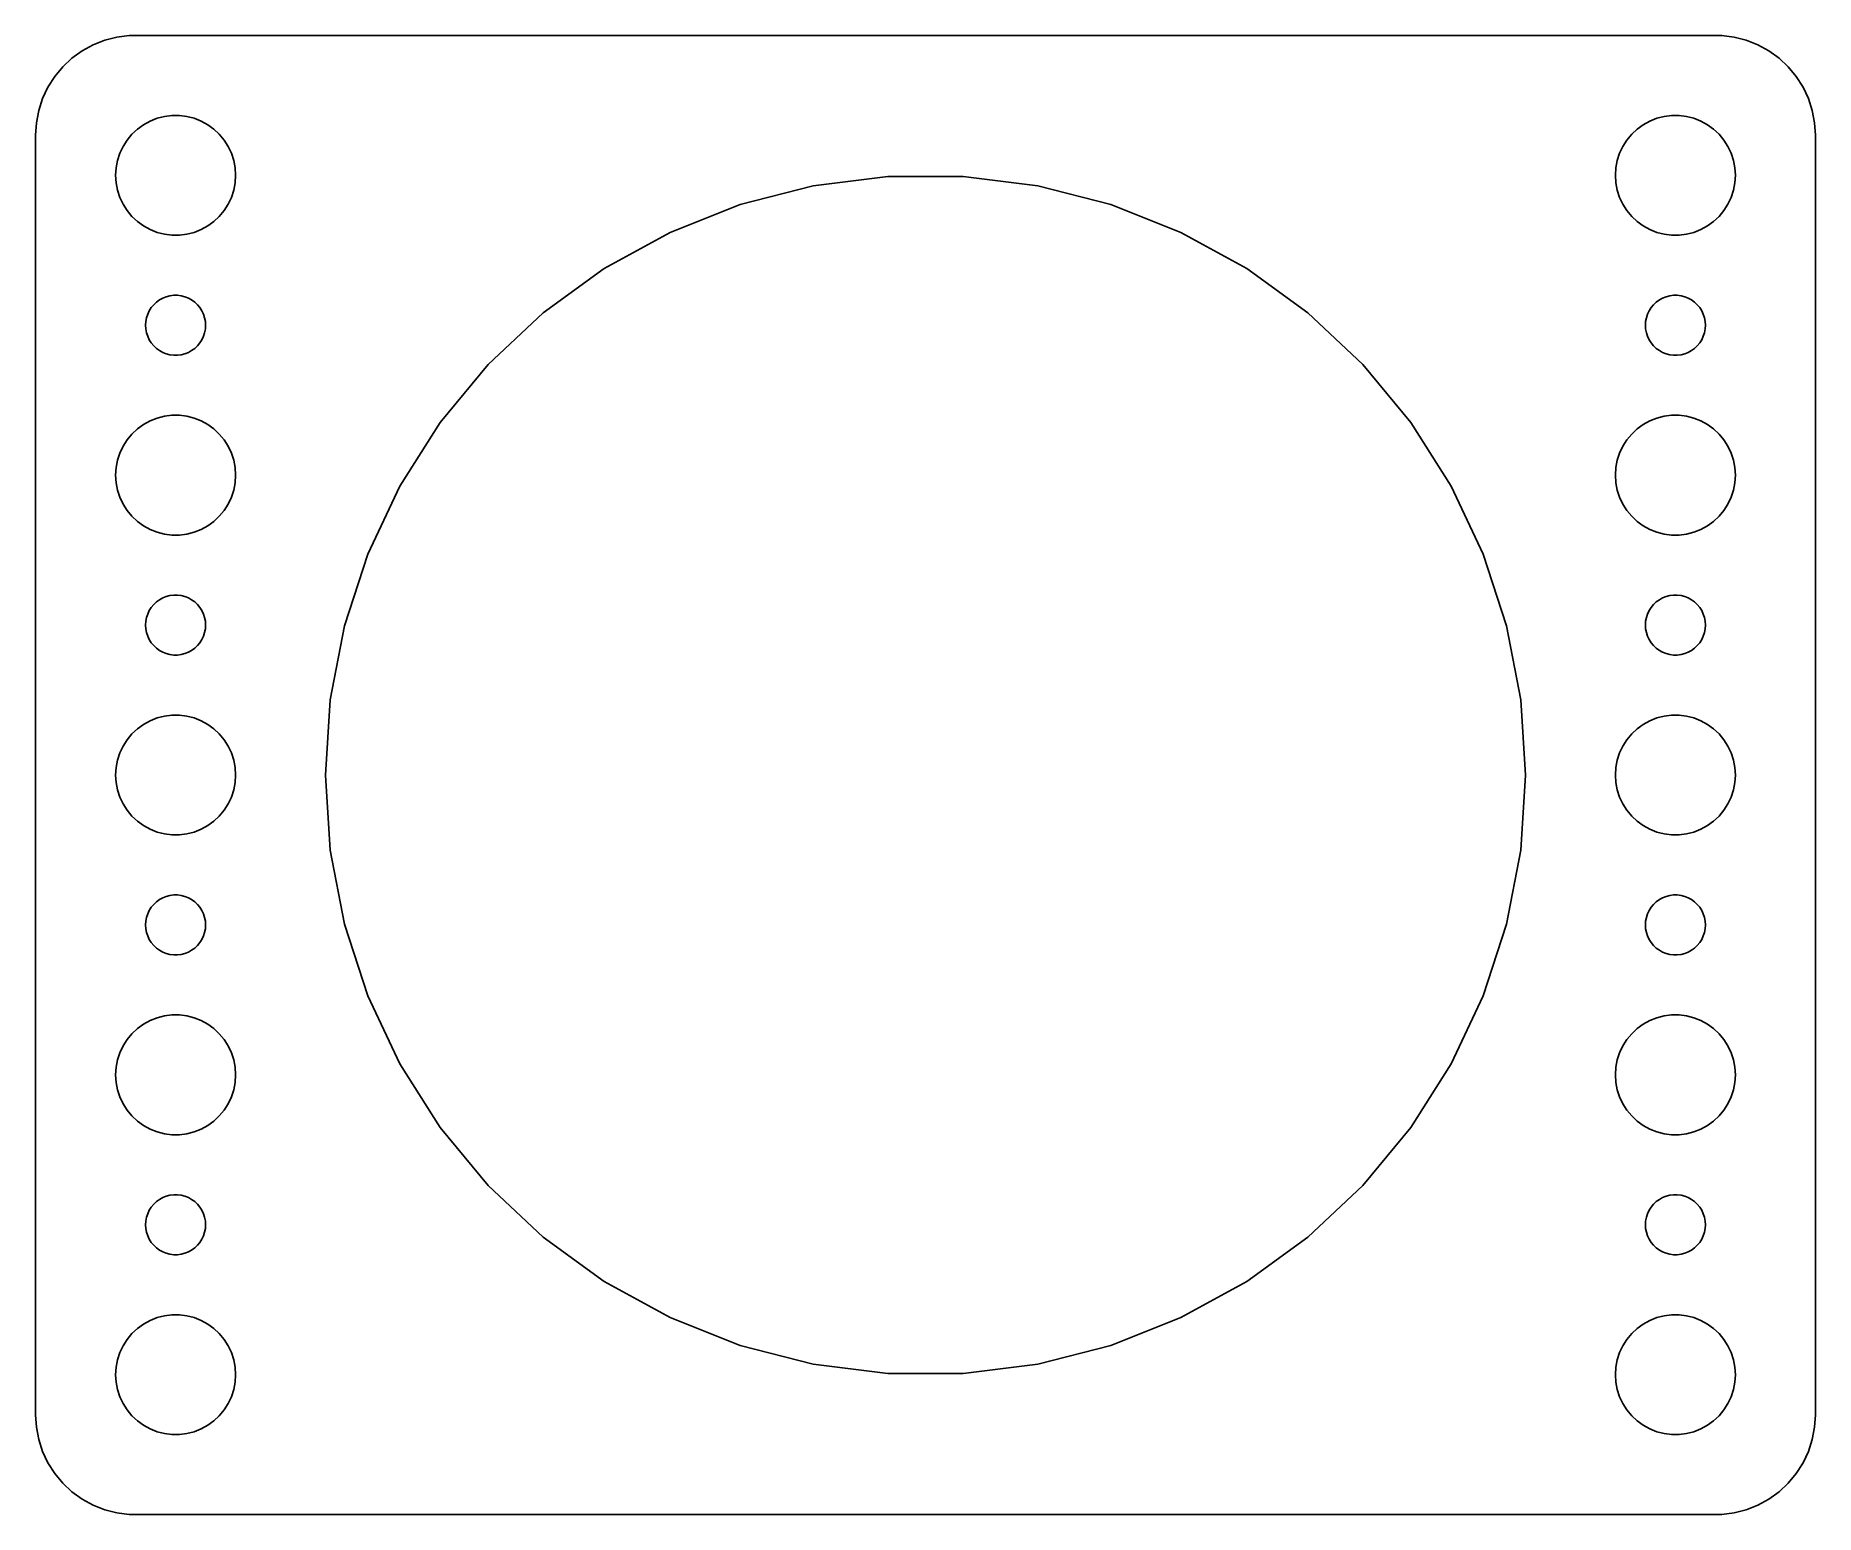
# Model space of a CAD drawing. Header units: metres. Extents: x -44.5 to 44.5, y -37 to 37.
import ezdxf

# ---------------------------------------------------------------- set-up
doc = ezdxf.new("R2010")
doc.units = ezdxf.units.M

msp = doc.modelspace()

# ---------------------------------------------------------------- linework, layer by layer
for p, q in [((-41.6289, 36.5241), (-42.1791, 36.2216)), ((-41.0451, 36.7553), (-41.6289, 36.5241)), ((-40.4369, 36.9114), (-41.0451, 36.7553)), ((-39.8139, 36.9901), (-40.4369, 36.9114)), ((39.8139, 36.9901), (-39.8139, 36.9901)), ((40.4369, 36.9114), (39.8139, 36.9901)), ((41.0451, 36.7553), (40.4369, 36.9114)), ((41.6289, 36.5241), (41.0451, 36.7553)), ((42.1791, 36.2216), (41.6289, 36.5241)), ((-42.6871, 35.8526), (-43.1448, 35.4227)), ((-42.1791, 36.2216), (-42.6871, 35.8526)), ((42.6871, 35.8526), (42.1791, 36.2216)), ((43.1448, 35.4227), (42.6871, 35.8526)), ((-43.5451, 34.9389), (-43.8815, 34.4088)), ((-43.1448, 35.4227), (-43.5451, 34.9389)), ((43.5451, 34.9389), (43.1448, 35.4227)), ((43.8815, 34.4088), (43.5451, 34.9389)), ((-44.1489, 33.8406), (-44.3429, 33.2434)), ((-43.8815, 34.4088), (-44.1489, 33.8406)), ((44.1489, 33.8406), (43.8815, 34.4088)), ((44.3429, 33.2434), (44.1489, 33.8406)), ((-44.3429, 33.2434), (-44.4606, 32.6267)), ((-38.427, 32.8532), (-38.0621, 32.9469)), ((-38.0621, 32.9469), (-37.6884, 32.9941)), ((-37.6884, 32.9941), (-37.3116, 32.9941)), ((-37.3116, 32.9941), (-36.9379, 32.9469)), ((-36.9379, 32.9469), (-36.5729, 32.8532)), ((36.5729, 32.8532), (36.9379, 32.9469)), ((36.9379, 32.9469), (37.3116, 32.9941)), ((37.3116, 32.9941), (37.6884, 32.9941)), ((37.6884, 32.9941), (38.0621, 32.9469)), ((38.0621, 32.9469), (38.427, 32.8532)), ((44.4606, 32.6267), (44.3429, 33.2434)), ((-44.4606, 32.6267), (-44.5, 32)), ((-39.927, 31.7634), (-39.6869, 32.0536)), ((-39.6869, 32.0536), (-39.4123, 32.3115)), ((-39.4123, 32.3115), (-39.1075, 32.533)), ((-39.1075, 32.533), (-38.7773, 32.7145)), ((-38.7773, 32.7145), (-38.427, 32.8532)), ((-36.5729, 32.8532), (-36.2227, 32.7145)), ((-36.2227, 32.7145), (-35.8925, 32.533)), ((-35.8925, 32.533), (-35.5877, 32.3115)), ((-35.5877, 32.3115), (-35.3131, 32.0536)), ((-35.3131, 32.0536), (-35.0729, 31.7634)), ((35.0729, 31.7634), (35.3131, 32.0536)), ((35.3131, 32.0536), (35.5877, 32.3115)), ((35.5877, 32.3115), (35.8925, 32.533)), ((35.8925, 32.533), (36.2227, 32.7145)), ((36.2227, 32.7145), (36.5729, 32.8532)), ((38.427, 32.8532), (38.7773, 32.7145)), ((38.7773, 32.7145), (39.1075, 32.533)), ((39.1075, 32.533), (39.4123, 32.3115)), ((39.4123, 32.3115), (39.6869, 32.0536)), ((39.6869, 32.0536), (39.927, 31.7634)), ((44.5, 32), (44.4606, 32.6267)), ((-44.5, 32), (-44.5, -32)), ((-40.2893, 31.1044), (-40.1289, 31.4453)), ((-40.1289, 31.4453), (-39.927, 31.7634)), ((-35.0729, 31.7634), (-34.8711, 31.4453)), ((-34.8711, 31.4453), (-34.7107, 31.1044)), ((34.7107, 31.1044), (34.8711, 31.4453)), ((34.8711, 31.4453), (35.0729, 31.7634)), ((39.927, 31.7634), (40.1289, 31.4453)), ((40.1289, 31.4453), (40.2893, 31.1044)), ((44.5, -32), (44.5, 32)), ((-40.5, 30), (-40.4763, 30.376)), ((-40.4763, 30.376), (-40.4057, 30.7461)), ((-40.4057, 30.7461), (-40.2893, 31.1044)), ((-34.7107, 31.1044), (-34.5942, 30.7461)), ((-34.5942, 30.7461), (-34.5237, 30.376)), ((-34.5237, 30.376), (-34.5, 30)), ((34.5, 30), (34.5237, 30.376)), ((34.5237, 30.376), (34.5942, 30.7461)), ((34.5942, 30.7461), (34.7107, 31.1044)), ((40.2893, 31.1044), (40.4057, 30.7461)), ((40.4057, 30.7461), (40.4763, 30.376)), ((40.4763, 30.376), (40.5, 30)), ((-40.4763, 29.624), (-40.5, 30)), ((-40.4057, 29.2539), (-40.4763, 29.624)), ((-34.5237, 29.624), (-34.5942, 29.2539)), ((-34.5, 30), (-34.5237, 29.624)), ((-9.27051, 28.5317), (-5.62143, 29.4686)), ((-5.62143, 29.4686), (-1.88371, 29.9408)), ((-1.88371, 29.9408), (1.88371, 29.9408)), ((1.88371, 29.9408), (5.62143, 29.4686)), ((5.62143, 29.4686), (9.27051, 28.5317)), ((34.5237, 29.624), (34.5, 30)), ((34.5942, 29.2539), (34.5237, 29.624)), ((40.4763, 29.624), (40.4057, 29.2539)), ((40.5, 30), (40.4763, 29.624)), ((-40.2893, 28.8956), (-40.4057, 29.2539)), ((-40.1289, 28.5547), (-40.2893, 28.8956)), ((-39.927, 28.2366), (-40.1289, 28.5547)), ((-34.8711, 28.5547), (-35.0729, 28.2366)), ((-34.7107, 28.8956), (-34.8711, 28.5547)), ((-34.5942, 29.2539), (-34.7107, 28.8956)), ((-12.7734, 27.1448), (-9.27051, 28.5317)), ((9.27051, 28.5317), (12.7734, 27.1448)), ((34.7107, 28.8956), (34.5942, 29.2539)), ((34.8711, 28.5547), (34.7107, 28.8956)), ((35.0729, 28.2366), (34.8711, 28.5547)), ((40.1289, 28.5547), (39.927, 28.2366)), ((40.2893, 28.8956), (40.1289, 28.5547)), ((40.4057, 29.2539), (40.2893, 28.8956)), ((-39.6869, 27.9464), (-39.927, 28.2366)), ((-39.4123, 27.6884), (-39.6869, 27.9464)), ((-39.1075, 27.467), (-39.4123, 27.6884)), ((-35.5877, 27.6884), (-35.8925, 27.467)), ((-35.3131, 27.9464), (-35.5877, 27.6884)), ((-35.0729, 28.2366), (-35.3131, 27.9464)), ((35.3131, 27.9464), (35.0729, 28.2366)), ((35.5877, 27.6884), (35.3131, 27.9464)), ((35.8925, 27.467), (35.5877, 27.6884)), ((39.4123, 27.6884), (39.1075, 27.467)), ((39.6869, 27.9464), (39.4123, 27.6884)), ((39.927, 28.2366), (39.6869, 27.9464)), ((-38.7773, 27.2855), (-39.1075, 27.467)), ((-38.427, 27.1468), (-38.7773, 27.2855)), ((-38.0621, 27.0531), (-38.427, 27.1468)), ((-37.6884, 27.0059), (-38.0621, 27.0531)), ((-37.3116, 27.0059), (-37.6884, 27.0059)), ((-36.9379, 27.0531), (-37.3116, 27.0059)), ((-36.5729, 27.1468), (-36.9379, 27.0531)), ((-36.2227, 27.2855), (-36.5729, 27.1468)), ((-35.8925, 27.467), (-36.2227, 27.2855)), ((-16.0748, 25.3298), (-12.7734, 27.1448)), ((12.7734, 27.1448), (16.0748, 25.3298)), ((36.2227, 27.2855), (35.8925, 27.467)), ((36.5729, 27.1468), (36.2227, 27.2855)), ((36.9379, 27.0531), (36.5729, 27.1468)), ((37.3116, 27.0059), (36.9379, 27.0531)), ((37.6884, 27.0059), (37.3116, 27.0059)), ((38.0621, 27.0531), (37.6884, 27.0059)), ((38.427, 27.1468), (38.0621, 27.0531)), ((38.7773, 27.2855), (38.427, 27.1468)), ((39.1075, 27.467), (38.7773, 27.2855)), ((-19.1227, 23.1154), (-16.0748, 25.3298)), ((16.0748, 25.3298), (19.1227, 23.1154)), ((-38.8947, 23.0522), (-38.8145, 23.2226)), ((-38.8145, 23.2226), (-38.7135, 23.3817)), ((-38.7135, 23.3817), (-38.5934, 23.5268)), ((-38.5934, 23.5268), (-38.4561, 23.6558)), ((-38.4561, 23.6558), (-38.3037, 23.7665)), ((-38.3037, 23.7665), (-38.1387, 23.8572)), ((-38.1387, 23.8572), (-37.9635, 23.9266)), ((-37.9635, 23.9266), (-37.7811, 23.9734)), ((-37.7811, 23.9734), (-37.5942, 23.997)), ((-37.5942, 23.997), (-37.4058, 23.997)), ((-37.4058, 23.997), (-37.2189, 23.9734)), ((-37.2189, 23.9734), (-37.0365, 23.9266)), ((-37.0365, 23.9266), (-36.8613, 23.8572)), ((-36.8613, 23.8572), (-36.6963, 23.7665)), ((-36.6963, 23.7665), (-36.5439, 23.6558)), ((-36.5439, 23.6558), (-36.4065, 23.5268)), ((-36.4065, 23.5268), (-36.2865, 23.3817)), ((-36.2865, 23.3817), (-36.1855, 23.2226)), ((-36.1855, 23.2226), (-36.1053, 23.0522)), ((36.1053, 23.0522), (36.1855, 23.2226)), ((36.1855, 23.2226), (36.2865, 23.3817)), ((36.2865, 23.3817), (36.4065, 23.5268)), ((36.4065, 23.5268), (36.5439, 23.6558)), ((36.5439, 23.6558), (36.6963, 23.7665)), ((36.6963, 23.7665), (36.8613, 23.8572)), ((36.8613, 23.8572), (37.0365, 23.9266)), ((37.0365, 23.9266), (37.2189, 23.9734)), ((37.2189, 23.9734), (37.4058, 23.997)), ((37.4058, 23.997), (37.5942, 23.997)), ((37.5942, 23.997), (37.7811, 23.9734)), ((37.7811, 23.9734), (37.9635, 23.9266)), ((37.9635, 23.9266), (38.1387, 23.8572)), ((38.1387, 23.8572), (38.3037, 23.7665)), ((38.3037, 23.7665), (38.4561, 23.6558)), ((38.4561, 23.6558), (38.5934, 23.5268)), ((38.5934, 23.5268), (38.7135, 23.3817)), ((38.7135, 23.3817), (38.8145, 23.2226)), ((38.8145, 23.2226), (38.8947, 23.0522)), ((-39, 22.5), (-38.9882, 22.688)), ((-38.9882, 22.312), (-39, 22.5)), ((-38.9882, 22.688), (-38.9529, 22.873)), ((-38.9529, 22.127), (-38.9882, 22.312)), ((-38.9529, 22.873), (-38.8947, 23.0522)), ((-36.1053, 23.0522), (-36.0471, 22.873)), ((-36.0471, 22.873), (-36.0118, 22.688)), ((-36.0118, 22.312), (-36.0471, 22.127)), ((-36.0118, 22.688), (-36, 22.5)), ((-36, 22.5), (-36.0118, 22.312)), ((-21.869, 20.5364), (-19.1227, 23.1154)), ((19.1227, 23.1154), (21.869, 20.5364)), ((36, 22.5), (36.0118, 22.688)), ((36.0118, 22.312), (36, 22.5)), ((36.0118, 22.688), (36.0471, 22.873)), ((36.0471, 22.127), (36.0118, 22.312)), ((36.0471, 22.873), (36.1053, 23.0522)), ((38.8947, 23.0522), (38.9529, 22.873)), ((38.9529, 22.873), (38.9882, 22.688)), ((38.9882, 22.312), (38.9529, 22.127)), ((38.9882, 22.688), (39, 22.5)), ((39, 22.5), (38.9882, 22.312)), ((-38.8947, 21.9478), (-38.9529, 22.127)), ((-38.8145, 21.7774), (-38.8947, 21.9478)), ((-38.7135, 21.6183), (-38.8145, 21.7774)), ((-38.5934, 21.4732), (-38.7135, 21.6183)), ((-38.4561, 21.3442), (-38.5934, 21.4732)), ((-36.4065, 21.4732), (-36.5439, 21.3442)), ((-36.2865, 21.6183), (-36.4065, 21.4732)), ((-36.1855, 21.7774), (-36.2865, 21.6183)), ((-36.1053, 21.9478), (-36.1855, 21.7774)), ((-36.0471, 22.127), (-36.1053, 21.9478)), ((36.1053, 21.9478), (36.0471, 22.127)), ((36.1855, 21.7774), (36.1053, 21.9478)), ((36.2865, 21.6183), (36.1855, 21.7774)), ((36.4065, 21.4732), (36.2865, 21.6183)), ((36.5439, 21.3442), (36.4065, 21.4732)), ((38.5934, 21.4732), (38.4561, 21.3442)), ((38.7135, 21.6183), (38.5934, 21.4732)), ((38.8145, 21.7774), (38.7135, 21.6183)), ((38.8947, 21.9478), (38.8145, 21.7774)), ((38.9529, 22.127), (38.8947, 21.9478)), ((-38.3037, 21.2335), (-38.4561, 21.3442)), ((-38.1387, 21.1427), (-38.3037, 21.2335)), ((-37.9635, 21.0734), (-38.1387, 21.1427)), ((-37.7811, 21.0266), (-37.9635, 21.0734)), ((-37.5942, 21.003), (-37.7811, 21.0266)), ((-37.4058, 21.003), (-37.5942, 21.003)), ((-37.2189, 21.0266), (-37.4058, 21.003)), ((-37.0365, 21.0734), (-37.2189, 21.0266)), ((-36.8613, 21.1427), (-37.0365, 21.0734)), ((-36.6963, 21.2335), (-36.8613, 21.1427)), ((-36.5439, 21.3442), (-36.6963, 21.2335)), ((-24.2705, 17.6335), (-21.869, 20.5364)), ((21.869, 20.5364), (24.2705, 17.6335)), ((36.6963, 21.2335), (36.5439, 21.3442)), ((36.8613, 21.1427), (36.6963, 21.2335)), ((37.0365, 21.0734), (36.8613, 21.1427)), ((37.2189, 21.0266), (37.0365, 21.0734)), ((37.4058, 21.003), (37.2189, 21.0266)), ((37.5942, 21.003), (37.4058, 21.003)), ((37.7811, 21.0266), (37.5942, 21.003)), ((37.9635, 21.0734), (37.7811, 21.0266)), ((38.1387, 21.1427), (37.9635, 21.0734)), ((38.3037, 21.2335), (38.1387, 21.1427)), ((38.4561, 21.3442), (38.3037, 21.2335)), ((-38.7773, 17.7145), (-38.427, 17.8532)), ((-38.427, 17.8532), (-38.0621, 17.9469)), ((-38.0621, 17.9469), (-37.6884, 17.9941)), ((-37.6884, 17.9941), (-37.3116, 17.9941)), ((-37.3116, 17.9941), (-36.9379, 17.9469)), ((-36.9379, 17.9469), (-36.5729, 17.8532)), ((-36.5729, 17.8532), (-36.2227, 17.7145)), ((36.2227, 17.7145), (36.5729, 17.8532)), ((36.5729, 17.8532), (36.9379, 17.9469)), ((36.9379, 17.9469), (37.3116, 17.9941)), ((37.3116, 17.9941), (37.6884, 17.9941)), ((37.6884, 17.9941), (38.0621, 17.9469)), ((38.0621, 17.9469), (38.427, 17.8532)), ((38.427, 17.8532), (38.7773, 17.7145)), ((-39.927, 16.7634), (-39.6869, 17.0536)), ((-39.6869, 17.0536), (-39.4123, 17.3115)), ((-39.4123, 17.3115), (-39.1075, 17.533)), ((-39.1075, 17.533), (-38.7773, 17.7145)), ((-36.2227, 17.7145), (-35.8925, 17.533)), ((-35.8925, 17.533), (-35.5877, 17.3115)), ((-35.5877, 17.3115), (-35.3131, 17.0536)), ((-35.3131, 17.0536), (-35.0729, 16.7634)), ((-26.2892, 14.4526), (-24.2705, 17.6335)), ((24.2705, 17.6335), (26.2892, 14.4526)), ((35.0729, 16.7634), (35.3131, 17.0536)), ((35.3131, 17.0536), (35.5877, 17.3115)), ((35.5877, 17.3115), (35.8925, 17.533)), ((35.8925, 17.533), (36.2227, 17.7145)), ((38.7773, 17.7145), (39.1075, 17.533)), ((39.1075, 17.533), (39.4123, 17.3115)), ((39.4123, 17.3115), (39.6869, 17.0536)), ((39.6869, 17.0536), (39.927, 16.7634)), ((-40.4057, 15.7461), (-40.2893, 16.1044)), ((-40.2893, 16.1044), (-40.1289, 16.4453)), ((-40.1289, 16.4453), (-39.927, 16.7634)), ((-35.0729, 16.7634), (-34.8711, 16.4453)), ((-34.8711, 16.4453), (-34.7107, 16.1044)), ((-34.7107, 16.1044), (-34.5942, 15.7461)), ((34.5942, 15.7461), (34.7107, 16.1044)), ((34.7107, 16.1044), (34.8711, 16.4453)), ((34.8711, 16.4453), (35.0729, 16.7634)), ((39.927, 16.7634), (40.1289, 16.4453)), ((40.1289, 16.4453), (40.2893, 16.1044)), ((40.2893, 16.1044), (40.4057, 15.7461)), ((-40.5, 15), (-40.4763, 15.376)), ((-40.4763, 15.376), (-40.4057, 15.7461)), ((-34.5942, 15.7461), (-34.5237, 15.376)), ((-34.5237, 15.376), (-34.5, 15)), ((34.5, 15), (34.5237, 15.376)), ((34.5237, 15.376), (34.5942, 15.7461)), ((40.4057, 15.7461), (40.4763, 15.376)), ((40.4763, 15.376), (40.5, 15)), ((-40.4763, 14.624), (-40.5, 15)), ((-40.4057, 14.2539), (-40.4763, 14.624)), ((-40.2893, 13.8956), (-40.4057, 14.2539)), ((-34.5942, 14.2539), (-34.7107, 13.8956)), ((-34.5237, 14.624), (-34.5942, 14.2539)), ((-34.5, 15), (-34.5237, 14.624)), ((-27.8933, 11.0437), (-26.2892, 14.4526)), ((26.2892, 14.4526), (27.8933, 11.0437)), ((34.5237, 14.624), (34.5, 15)), ((34.5942, 14.2539), (34.5237, 14.624)), ((34.7107, 13.8956), (34.5942, 14.2539)), ((40.4057, 14.2539), (40.2893, 13.8956)), ((40.4763, 14.624), (40.4057, 14.2539)), ((40.5, 15), (40.4763, 14.624)), ((-40.1289, 13.5547), (-40.2893, 13.8956)), ((-39.927, 13.2366), (-40.1289, 13.5547)), ((-34.8711, 13.5547), (-35.0729, 13.2366)), ((-34.7107, 13.8956), (-34.8711, 13.5547)), ((34.8711, 13.5547), (34.7107, 13.8956)), ((35.0729, 13.2366), (34.8711, 13.5547)), ((40.1289, 13.5547), (39.927, 13.2366)), ((40.2893, 13.8956), (40.1289, 13.5547)), ((-39.6869, 12.9464), (-39.927, 13.2366)), ((-39.4123, 12.6884), (-39.6869, 12.9464)), ((-39.1075, 12.467), (-39.4123, 12.6884)), ((-38.7773, 12.2855), (-39.1075, 12.467)), ((-35.8925, 12.467), (-36.2227, 12.2855)), ((-35.5877, 12.6884), (-35.8925, 12.467)), ((-35.3131, 12.9464), (-35.5877, 12.6884)), ((-35.0729, 13.2366), (-35.3131, 12.9464)), ((35.3131, 12.9464), (35.0729, 13.2366)), ((35.5877, 12.6884), (35.3131, 12.9464)), ((35.8925, 12.467), (35.5877, 12.6884)), ((36.2227, 12.2855), (35.8925, 12.467)), ((39.1075, 12.467), (38.7773, 12.2855)), ((39.4123, 12.6884), (39.1075, 12.467)), ((39.6869, 12.9464), (39.4123, 12.6884)), ((39.927, 13.2366), (39.6869, 12.9464)), ((-38.427, 12.1468), (-38.7773, 12.2855)), ((-38.0621, 12.0531), (-38.427, 12.1468)), ((-37.6884, 12.0059), (-38.0621, 12.0531)), ((-37.3116, 12.0059), (-37.6884, 12.0059)), ((-36.9379, 12.0531), (-37.3116, 12.0059)), ((-36.5729, 12.1468), (-36.9379, 12.0531)), ((-36.2227, 12.2855), (-36.5729, 12.1468)), ((36.5729, 12.1468), (36.2227, 12.2855)), ((36.9379, 12.0531), (36.5729, 12.1468)), ((37.3116, 12.0059), (36.9379, 12.0531)), ((37.6884, 12.0059), (37.3116, 12.0059)), ((38.0621, 12.0531), (37.6884, 12.0059)), ((38.427, 12.1468), (38.0621, 12.0531)), ((38.7773, 12.2855), (38.427, 12.1468)), ((-29.0575, 7.46069), (-27.8933, 11.0437)), ((27.8933, 11.0437), (29.0575, 7.46069)), ((-38.1387, 8.85724), (-37.9635, 8.92657)), ((-37.9635, 8.92657), (-37.7811, 8.97342)), ((-37.7811, 8.97342), (-37.5942, 8.99704)), ((-37.5942, 8.99704), (-37.4058, 8.99704)), ((-37.4058, 8.99704), (-37.2189, 8.97342)), ((-37.2189, 8.97342), (-37.0365, 8.92657)), ((-37.0365, 8.92657), (-36.8613, 8.85724)), ((36.8613, 8.85724), (37.0365, 8.92657)), ((37.0365, 8.92657), (37.2189, 8.97342)), ((37.2189, 8.97342), (37.4058, 8.99704)), ((37.4058, 8.99704), (37.5942, 8.99704)), ((37.5942, 8.99704), (37.7811, 8.97342)), ((37.7811, 8.97342), (37.9635, 8.92657)), ((37.9635, 8.92657), (38.1387, 8.85724)), ((-38.9529, 7.87303), (-38.8947, 8.05219)), ((-38.8947, 8.05219), (-38.8145, 8.22263)), ((-38.8145, 8.22263), (-38.7135, 8.38167)), ((-38.7135, 8.38167), (-38.5934, 8.52681)), ((-38.5934, 8.52681), (-38.4561, 8.65576)), ((-38.4561, 8.65576), (-38.3037, 8.76648)), ((-38.3037, 8.76648), (-38.1387, 8.85724)), ((-36.8613, 8.85724), (-36.6963, 8.76648)), ((-36.6963, 8.76648), (-36.5439, 8.65576)), ((-36.5439, 8.65576), (-36.4065, 8.52681)), ((-36.4065, 8.52681), (-36.2865, 8.38167)), ((-36.2865, 8.38167), (-36.1855, 8.22263)), ((-36.1855, 8.22263), (-36.1053, 8.05219)), ((-36.1053, 8.05219), (-36.0471, 7.87303)), ((36.0471, 7.87303), (36.1053, 8.05219)), ((36.1053, 8.05219), (36.1855, 8.22263)), ((36.1855, 8.22263), (36.2865, 8.38167)), ((36.2865, 8.38167), (36.4065, 8.52681)), ((36.4065, 8.52681), (36.5439, 8.65576)), ((36.5439, 8.65576), (36.6963, 8.76648)), ((36.6963, 8.76648), (36.8613, 8.85724)), ((38.1387, 8.85724), (38.3037, 8.76648)), ((38.3037, 8.76648), (38.4561, 8.65576)), ((38.4561, 8.65576), (38.5934, 8.52681)), ((38.5934, 8.52681), (38.7135, 8.38167)), ((38.7135, 8.38167), (38.8145, 8.22263)), ((38.8145, 8.22263), (38.8947, 8.05219)), ((38.8947, 8.05219), (38.9529, 7.87303)), ((-39, 7.5), (-38.9882, 7.68799)), ((-38.9882, 7.312), (-39, 7.5)), ((-38.9882, 7.68799), (-38.9529, 7.87303)), ((-38.9529, 7.12695), (-38.9882, 7.312)), ((-38.8947, 6.9478), (-38.9529, 7.12695)), ((-36.0471, 7.12695), (-36.1053, 6.9478)), ((-36.0471, 7.87303), (-36.0118, 7.68799)), ((-36.0118, 7.312), (-36.0471, 7.12695)), ((-36.0118, 7.68799), (-36, 7.5)), ((-36, 7.5), (-36.0118, 7.312)), ((-29.7634, 3.75999), (-29.0575, 7.46069)), ((29.0575, 7.46069), (29.7634, 3.75999)), ((36, 7.5), (36.0118, 7.68799)), ((36.0118, 7.312), (36, 7.5)), ((36.0118, 7.68799), (36.0471, 7.87303)), ((36.0471, 7.12695), (36.0118, 7.312)), ((36.1053, 6.9478), (36.0471, 7.12695)), ((38.9529, 7.12695), (38.8947, 6.9478)), ((38.9529, 7.87303), (38.9882, 7.68799)), ((38.9882, 7.312), (38.9529, 7.12695)), ((38.9882, 7.68799), (39, 7.5)), ((39, 7.5), (38.9882, 7.312)), ((-38.8145, 6.77736), (-38.8947, 6.9478)), ((-38.7135, 6.61832), (-38.8145, 6.77736)), ((-38.5934, 6.47318), (-38.7135, 6.61832)), ((-38.4561, 6.34422), (-38.5934, 6.47318)), ((-38.3037, 6.23351), (-38.4561, 6.34422)), ((-38.1387, 6.14275), (-38.3037, 6.23351)), ((-36.6963, 6.23351), (-36.8613, 6.14275)), ((-36.5439, 6.34422), (-36.6963, 6.23351)), ((-36.4065, 6.47318), (-36.5439, 6.34422)), ((-36.2865, 6.61832), (-36.4065, 6.47318)), ((-36.1855, 6.77736), (-36.2865, 6.61832)), ((-36.1053, 6.9478), (-36.1855, 6.77736)), ((36.1855, 6.77736), (36.1053, 6.9478)), ((36.2865, 6.61832), (36.1855, 6.77736)), ((36.4065, 6.47318), (36.2865, 6.61832)), ((36.5439, 6.34422), (36.4065, 6.47318)), ((36.6963, 6.23351), (36.5439, 6.34422)), ((36.8613, 6.14275), (36.6963, 6.23351)), ((38.3037, 6.23351), (38.1387, 6.14275)), ((38.4561, 6.34422), (38.3037, 6.23351)), ((38.5934, 6.47318), (38.4561, 6.34422)), ((38.7135, 6.61832), (38.5934, 6.47318)), ((38.8145, 6.77736), (38.7135, 6.61832)), ((38.8947, 6.9478), (38.8145, 6.77736)), ((-37.9635, 6.07341), (-38.1387, 6.14275)), ((-37.7811, 6.02657), (-37.9635, 6.07341)), ((-37.5942, 6.00294), (-37.7811, 6.02657)), ((-37.4058, 6.00294), (-37.5942, 6.00294)), ((-37.2189, 6.02657), (-37.4058, 6.00294)), ((-37.0365, 6.07341), (-37.2189, 6.02657)), ((-36.8613, 6.14275), (-37.0365, 6.07341)), ((37.0365, 6.07341), (36.8613, 6.14275)), ((37.2189, 6.02657), (37.0365, 6.07341)), ((37.4058, 6.00294), (37.2189, 6.02657)), ((37.5942, 6.00294), (37.4058, 6.00294)), ((37.7811, 6.02657), (37.5942, 6.00294)), ((37.9635, 6.07341), (37.7811, 6.02657)), ((38.1387, 6.14275), (37.9635, 6.07341)), ((-30, 0), (-29.7634, 3.75999)), ((29.7634, 3.75999), (30, 0)), ((-39.1075, 2.53297), (-38.7773, 2.71448)), ((-38.7773, 2.71448), (-38.427, 2.85316)), ((-38.427, 2.85316), (-38.0621, 2.94685)), ((-38.0621, 2.94685), (-37.6884, 2.99408)), ((-37.6884, 2.99408), (-37.3116, 2.99408)), ((-37.3116, 2.99408), (-36.9379, 2.94685)), ((-36.9379, 2.94685), (-36.5729, 2.85316)), ((-36.5729, 2.85316), (-36.2227, 2.71448)), ((-36.2227, 2.71448), (-35.8925, 2.53297)), ((35.8925, 2.53297), (36.2227, 2.71448)), ((36.2227, 2.71448), (36.5729, 2.85316)), ((36.5729, 2.85316), (36.9379, 2.94685)), ((36.9379, 2.94685), (37.3116, 2.99408)), ((37.3116, 2.99408), (37.6884, 2.99408)), ((37.6884, 2.99408), (38.0621, 2.94685)), ((38.0621, 2.94685), (38.427, 2.85316)), ((38.427, 2.85316), (38.7773, 2.71448)), ((38.7773, 2.71448), (39.1075, 2.53297)), ((-39.927, 1.76335), (-39.6869, 2.05363)), ((-39.6869, 2.05363), (-39.4123, 2.31154)), ((-39.4123, 2.31154), (-39.1075, 2.53297)), ((-35.8925, 2.53297), (-35.5877, 2.31154)), ((-35.5877, 2.31154), (-35.3131, 2.05363)), ((-35.3131, 2.05363), (-35.0729, 1.76335)), ((35.0729, 1.76335), (35.3131, 2.05363)), ((35.3131, 2.05363), (35.5877, 2.31154)), ((35.5877, 2.31154), (35.8925, 2.53297)), ((39.1075, 2.53297), (39.4123, 2.31154)), ((39.4123, 2.31154), (39.6869, 2.05363)), ((39.6869, 2.05363), (39.927, 1.76335)), ((-40.4057, 0.74606), (-40.2893, 1.10437)), ((-40.2893, 1.10437), (-40.1289, 1.44525)), ((-40.1289, 1.44525), (-39.927, 1.76335)), ((-35.0729, 1.76335), (-34.8711, 1.44525)), ((-34.8711, 1.44525), (-34.7107, 1.10437)), ((-34.7107, 1.10437), (-34.5942, 0.74606)), ((34.5942, 0.74606), (34.7107, 1.10437)), ((34.7107, 1.10437), (34.8711, 1.44525)), ((34.8711, 1.44525), (35.0729, 1.76335)), ((39.927, 1.76335), (40.1289, 1.44525)), ((40.1289, 1.44525), (40.2893, 1.10437)), ((40.2893, 1.10437), (40.4057, 0.74606)), ((-40.5, 0), (-40.4763, 0.37599)), ((-40.4763, -0.37599), (-40.5, 0)), ((-40.4763, 0.37599), (-40.4057, 0.74606)), ((-34.5942, 0.74606), (-34.5237, 0.37599)), ((-34.5237, 0.37599), (-34.5, 0)), ((-34.5, 0), (-34.5237, -0.37599)), ((-29.7634, -3.75999), (-30, 0)), ((30, 0), (29.7634, -3.75999)), ((34.5, 0), (34.5237, 0.37599)), ((34.5237, -0.37599), (34.5, 0)), ((34.5237, 0.37599), (34.5942, 0.74606)), ((40.4057, 0.74606), (40.4763, 0.37599)), ((40.4763, 0.37599), (40.5, 0)), ((40.5, 0), (40.4763, -0.37599)), ((-40.4057, -0.74606), (-40.4763, -0.37599)), ((-40.2893, -1.10437), (-40.4057, -0.74606)), ((-34.5942, -0.74606), (-34.7107, -1.10437)), ((-34.5237, -0.37599), (-34.5942, -0.74606)), ((34.5942, -0.74606), (34.5237, -0.37599)), ((34.7107, -1.10437), (34.5942, -0.74606)), ((40.4057, -0.74606), (40.2893, -1.10437)), ((40.4763, -0.37599), (40.4057, -0.74606)), ((-40.1289, -1.44525), (-40.2893, -1.10437)), ((-39.927, -1.76335), (-40.1289, -1.44525)), ((-39.6869, -2.05363), (-39.927, -1.76335)), ((-35.0729, -1.76335), (-35.3131, -2.05363)), ((-34.8711, -1.44525), (-35.0729, -1.76335)), ((-34.7107, -1.10437), (-34.8711, -1.44525)), ((34.8711, -1.44525), (34.7107, -1.10437)), ((35.0729, -1.76335), (34.8711, -1.44525)), ((35.3131, -2.05363), (35.0729, -1.76335)), ((39.927, -1.76335), (39.6869, -2.05363)), ((40.1289, -1.44525), (39.927, -1.76335)), ((40.2893, -1.10437), (40.1289, -1.44525)), ((-39.4123, -2.31154), (-39.6869, -2.05363)), ((-39.1075, -2.53297), (-39.4123, -2.31154)), ((-38.7773, -2.71448), (-39.1075, -2.53297)), ((-35.8925, -2.53297), (-36.2227, -2.71448)), ((-35.5877, -2.31154), (-35.8925, -2.53297)), ((-35.3131, -2.05363), (-35.5877, -2.31154)), ((35.5877, -2.31154), (35.3131, -2.05363)), ((35.8925, -2.53297), (35.5877, -2.31154)), ((36.2227, -2.71448), (35.8925, -2.53297)), ((39.1075, -2.53297), (38.7773, -2.71448)), ((39.4123, -2.31154), (39.1075, -2.53297)), ((39.6869, -2.05363), (39.4123, -2.31154)), ((-38.427, -2.85316), (-38.7773, -2.71448)), ((-38.0621, -2.94685), (-38.427, -2.85316)), ((-37.6884, -2.99408), (-38.0621, -2.94685)), ((-37.3116, -2.99408), (-37.6884, -2.99408)), ((-36.9379, -2.94685), (-37.3116, -2.99408)), ((-36.5729, -2.85316), (-36.9379, -2.94685)), ((-36.2227, -2.71448), (-36.5729, -2.85316)), ((36.5729, -2.85316), (36.2227, -2.71448)), ((36.9379, -2.94685), (36.5729, -2.85316)), ((37.3116, -2.99408), (36.9379, -2.94685)), ((37.6884, -2.99408), (37.3116, -2.99408)), ((38.0621, -2.94685), (37.6884, -2.99408)), ((38.427, -2.85316), (38.0621, -2.94685)), ((38.7773, -2.71448), (38.427, -2.85316)), ((-29.0575, -7.46069), (-29.7634, -3.75999)), ((29.7634, -3.75999), (29.0575, -7.46069)), ((-38.3037, -6.23351), (-38.1387, -6.14275)), ((-38.1387, -6.14275), (-37.9635, -6.07341)), ((-37.9635, -6.07341), (-37.7811, -6.02657)), ((-37.7811, -6.02657), (-37.5942, -6.00294)), ((-37.5942, -6.00294), (-37.4058, -6.00294)), ((-37.4058, -6.00294), (-37.2189, -6.02657)), ((-37.2189, -6.02657), (-37.0365, -6.07341)), ((-37.0365, -6.07341), (-36.8613, -6.14275)), ((-36.8613, -6.14275), (-36.6963, -6.23351)), ((36.6963, -6.23351), (36.8613, -6.14275)), ((36.8613, -6.14275), (37.0365, -6.07341)), ((37.0365, -6.07341), (37.2189, -6.02657)), ((37.2189, -6.02657), (37.4058, -6.00294)), ((37.4058, -6.00294), (37.5942, -6.00294)), ((37.5942, -6.00294), (37.7811, -6.02657)), ((37.7811, -6.02657), (37.9635, -6.07341)), ((37.9635, -6.07341), (38.1387, -6.14275)), ((38.1387, -6.14275), (38.3037, -6.23351)), ((-38.9529, -7.12695), (-38.8947, -6.9478)), ((-38.8947, -6.9478), (-38.8145, -6.77736)), ((-38.8145, -6.77736), (-38.7135, -6.61832)), ((-38.7135, -6.61832), (-38.5934, -6.47318)), ((-38.5934, -6.47318), (-38.4561, -6.34422)), ((-38.4561, -6.34422), (-38.3037, -6.23351)), ((-36.6963, -6.23351), (-36.5439, -6.34422)), ((-36.5439, -6.34422), (-36.4065, -6.47318)), ((-36.4065, -6.47318), (-36.2865, -6.61832)), ((-36.2865, -6.61832), (-36.1855, -6.77736)), ((-36.1855, -6.77736), (-36.1053, -6.9478)), ((-36.1053, -6.9478), (-36.0471, -7.12695)), ((36.0471, -7.12695), (36.1053, -6.9478)), ((36.1053, -6.9478), (36.1855, -6.77736)), ((36.1855, -6.77736), (36.2865, -6.61832)), ((36.2865, -6.61832), (36.4065, -6.47318)), ((36.4065, -6.47318), (36.5439, -6.34422)), ((36.5439, -6.34422), (36.6963, -6.23351)), ((38.3037, -6.23351), (38.4561, -6.34422)), ((38.4561, -6.34422), (38.5934, -6.47318)), ((38.5934, -6.47318), (38.7135, -6.61832)), ((38.7135, -6.61832), (38.8145, -6.77736)), ((38.8145, -6.77736), (38.8947, -6.9478)), ((38.8947, -6.9478), (38.9529, -7.12695)), ((-39, -7.5), (-38.9882, -7.312)), ((-38.9882, -7.68799), (-39, -7.5)), ((-38.9882, -7.312), (-38.9529, -7.12695)), ((-38.9529, -7.87303), (-38.9882, -7.68799)), ((-38.8947, -8.05219), (-38.9529, -7.87303)), ((-36.0471, -7.87303), (-36.1053, -8.05219)), ((-36.0471, -7.12695), (-36.0118, -7.312)), ((-36.0118, -7.68799), (-36.0471, -7.87303)), ((-36.0118, -7.312), (-36, -7.5)), ((-36, -7.5), (-36.0118, -7.68799)), ((-27.8933, -11.0437), (-29.0575, -7.46069)), ((29.0575, -7.46069), (27.8933, -11.0437)), ((36, -7.5), (36.0118, -7.312)), ((36.0118, -7.68799), (36, -7.5)), ((36.0118, -7.312), (36.0471, -7.12695)), ((36.0471, -7.87303), (36.0118, -7.68799)), ((36.1053, -8.05219), (36.0471, -7.87303)), ((38.9529, -7.87303), (38.8947, -8.05219)), ((38.9529, -7.12695), (38.9882, -7.312)), ((38.9882, -7.68799), (38.9529, -7.87303)), ((38.9882, -7.312), (39, -7.5)), ((39, -7.5), (38.9882, -7.68799)), ((-38.8145, -8.22263), (-38.8947, -8.05219)), ((-38.7135, -8.38167), (-38.8145, -8.22263)), ((-38.5934, -8.52681), (-38.7135, -8.38167)), ((-38.4561, -8.65576), (-38.5934, -8.52681)), ((-38.3037, -8.76648), (-38.4561, -8.65576)), ((-38.1387, -8.85724), (-38.3037, -8.76648)), ((-37.9635, -8.92657), (-38.1387, -8.85724)), ((-36.8613, -8.85724), (-37.0365, -8.92657)), ((-36.6963, -8.76648), (-36.8613, -8.85724)), ((-36.5439, -8.65576), (-36.6963, -8.76648)), ((-36.4065, -8.52681), (-36.5439, -8.65576)), ((-36.2865, -8.38167), (-36.4065, -8.52681)), ((-36.1855, -8.22263), (-36.2865, -8.38167)), ((-36.1053, -8.05219), (-36.1855, -8.22263)), ((36.1855, -8.22263), (36.1053, -8.05219)), ((36.2865, -8.38167), (36.1855, -8.22263)), ((36.4065, -8.52681), (36.2865, -8.38167)), ((36.5439, -8.65576), (36.4065, -8.52681)), ((36.6963, -8.76648), (36.5439, -8.65576)), ((36.8613, -8.85724), (36.6963, -8.76648)), ((37.0365, -8.92657), (36.8613, -8.85724)), ((38.1387, -8.85724), (37.9635, -8.92657)), ((38.3037, -8.76648), (38.1387, -8.85724)), ((38.4561, -8.65576), (38.3037, -8.76648)), ((38.5934, -8.52681), (38.4561, -8.65576)), ((38.7135, -8.38167), (38.5934, -8.52681)), ((38.8145, -8.22263), (38.7135, -8.38167)), ((38.8947, -8.05219), (38.8145, -8.22263)), ((-37.7811, -8.97342), (-37.9635, -8.92657)), ((-37.5942, -8.99704), (-37.7811, -8.97342)), ((-37.4058, -8.99704), (-37.5942, -8.99704)), ((-37.2189, -8.97342), (-37.4058, -8.99704)), ((-37.0365, -8.92657), (-37.2189, -8.97342)), ((37.2189, -8.97342), (37.0365, -8.92657)), ((37.4058, -8.99704), (37.2189, -8.97342)), ((37.5942, -8.99704), (37.4058, -8.99704)), ((37.7811, -8.97342), (37.5942, -8.99704)), ((37.9635, -8.92657), (37.7811, -8.97342)), ((-26.2892, -14.4526), (-27.8933, -11.0437)), ((27.8933, -11.0437), (26.2892, -14.4526)), ((-39.1075, -12.467), (-38.7773, -12.2855)), ((-38.7773, -12.2855), (-38.427, -12.1468)), ((-38.427, -12.1468), (-38.0621, -12.0531)), ((-38.0621, -12.0531), (-37.6884, -12.0059)), ((-37.6884, -12.0059), (-37.3116, -12.0059)), ((-37.3116, -12.0059), (-36.9379, -12.0531)), ((-36.9379, -12.0531), (-36.5729, -12.1468)), ((-36.5729, -12.1468), (-36.2227, -12.2855)), ((-36.2227, -12.2855), (-35.8925, -12.467)), ((35.8925, -12.467), (36.2227, -12.2855)), ((36.2227, -12.2855), (36.5729, -12.1468)), ((36.5729, -12.1468), (36.9379, -12.0531)), ((36.9379, -12.0531), (37.3116, -12.0059)), ((37.3116, -12.0059), (37.6884, -12.0059)), ((37.6884, -12.0059), (38.0621, -12.0531)), ((38.0621, -12.0531), (38.427, -12.1468)), ((38.427, -12.1468), (38.7773, -12.2855)), ((38.7773, -12.2855), (39.1075, -12.467)), ((-40.1289, -13.5547), (-39.927, -13.2366)), ((-39.927, -13.2366), (-39.6869, -12.9464)), ((-39.6869, -12.9464), (-39.4123, -12.6884)), ((-39.4123, -12.6884), (-39.1075, -12.467)), ((-35.8925, -12.467), (-35.5877, -12.6884)), ((-35.5877, -12.6884), (-35.3131, -12.9464)), ((-35.3131, -12.9464), (-35.0729, -13.2366)), ((-35.0729, -13.2366), (-34.8711, -13.5547)), ((34.8711, -13.5547), (35.0729, -13.2366)), ((35.0729, -13.2366), (35.3131, -12.9464)), ((35.3131, -12.9464), (35.5877, -12.6884)), ((35.5877, -12.6884), (35.8925, -12.467)), ((39.1075, -12.467), (39.4123, -12.6884)), ((39.4123, -12.6884), (39.6869, -12.9464)), ((39.6869, -12.9464), (39.927, -13.2366)), ((39.927, -13.2366), (40.1289, -13.5547)), ((-40.4057, -14.2539), (-40.2893, -13.8956)), ((-40.2893, -13.8956), (-40.1289, -13.5547)), ((-34.8711, -13.5547), (-34.7107, -13.8956)), ((-34.7107, -13.8956), (-34.5942, -14.2539)), ((34.5942, -14.2539), (34.7107, -13.8956)), ((34.7107, -13.8956), (34.8711, -13.5547)), ((40.1289, -13.5547), (40.2893, -13.8956)), ((40.2893, -13.8956), (40.4057, -14.2539)), ((-40.5, -15), (-40.4763, -14.624)), ((-40.4763, -15.376), (-40.5, -15)), ((-40.4763, -14.624), (-40.4057, -14.2539)), ((-34.5942, -14.2539), (-34.5237, -14.624)), ((-34.5237, -14.624), (-34.5, -15)), ((-34.5, -15), (-34.5237, -15.376)), ((-24.2705, -17.6335), (-26.2892, -14.4526)), ((26.2892, -14.4526), (24.2705, -17.6335)), ((34.5, -15), (34.5237, -14.624)), ((34.5237, -15.376), (34.5, -15)), ((34.5237, -14.624), (34.5942, -14.2539)), ((40.4057, -14.2539), (40.4763, -14.624)), ((40.4763, -14.624), (40.5, -15)), ((40.5, -15), (40.4763, -15.376)), ((-40.4057, -15.7461), (-40.4763, -15.376)), ((-40.2893, -16.1044), (-40.4057, -15.7461)), ((-34.5942, -15.7461), (-34.7107, -16.1044)), ((-34.5237, -15.376), (-34.5942, -15.7461)), ((34.5942, -15.7461), (34.5237, -15.376)), ((34.7107, -16.1044), (34.5942, -15.7461)), ((40.4057, -15.7461), (40.2893, -16.1044)), ((40.4763, -15.376), (40.4057, -15.7461)), ((-40.1289, -16.4453), (-40.2893, -16.1044)), ((-39.927, -16.7634), (-40.1289, -16.4453)), ((-39.6869, -17.0536), (-39.927, -16.7634)), ((-35.0729, -16.7634), (-35.3131, -17.0536)), ((-34.8711, -16.4453), (-35.0729, -16.7634)), ((-34.7107, -16.1044), (-34.8711, -16.4453)), ((34.8711, -16.4453), (34.7107, -16.1044)), ((35.0729, -16.7634), (34.8711, -16.4453)), ((35.3131, -17.0536), (35.0729, -16.7634)), ((39.927, -16.7634), (39.6869, -17.0536)), ((40.1289, -16.4453), (39.927, -16.7634)), ((40.2893, -16.1044), (40.1289, -16.4453)), ((-39.4123, -17.3115), (-39.6869, -17.0536)), ((-39.1075, -17.533), (-39.4123, -17.3115)), ((-38.7773, -17.7145), (-39.1075, -17.533)), ((-38.427, -17.8532), (-38.7773, -17.7145)), ((-36.2227, -17.7145), (-36.5729, -17.8532)), ((-35.8925, -17.533), (-36.2227, -17.7145)), ((-35.5877, -17.3115), (-35.8925, -17.533)), ((-35.3131, -17.0536), (-35.5877, -17.3115)), ((-21.869, -20.5364), (-24.2705, -17.6335)), ((24.2705, -17.6335), (21.869, -20.5364)), ((35.5877, -17.3115), (35.3131, -17.0536)), ((35.8925, -17.533), (35.5877, -17.3115)), ((36.2227, -17.7145), (35.8925, -17.533)), ((36.5729, -17.8532), (36.2227, -17.7145)), ((38.7773, -17.7145), (38.427, -17.8532)), ((39.1075, -17.533), (38.7773, -17.7145)), ((39.4123, -17.3115), (39.1075, -17.533)), ((39.6869, -17.0536), (39.4123, -17.3115)), ((-38.0621, -17.9469), (-38.427, -17.8532)), ((-37.6884, -17.9941), (-38.0621, -17.9469)), ((-37.3116, -17.9941), (-37.6884, -17.9941)), ((-36.9379, -17.9469), (-37.3116, -17.9941)), ((-36.5729, -17.8532), (-36.9379, -17.9469)), ((36.9379, -17.9469), (36.5729, -17.8532)), ((37.3116, -17.9941), (36.9379, -17.9469)), ((37.6884, -17.9941), (37.3116, -17.9941)), ((38.0621, -17.9469), (37.6884, -17.9941)), ((38.427, -17.8532), (38.0621, -17.9469)), ((-38.5934, -21.4732), (-38.4561, -21.3442)), ((-38.4561, -21.3442), (-38.3037, -21.2335)), ((-38.3037, -21.2335), (-38.1387, -21.1427)), ((-38.1387, -21.1427), (-37.9635, -21.0734)), ((-37.9635, -21.0734), (-37.7811, -21.0266)), ((-37.7811, -21.0266), (-37.5942, -21.003)), ((-37.5942, -21.003), (-37.4058, -21.003)), ((-37.4058, -21.003), (-37.2189, -21.0266)), ((-37.2189, -21.0266), (-37.0365, -21.0734)), ((-37.0365, -21.0734), (-36.8613, -21.1427)), ((-36.8613, -21.1427), (-36.6963, -21.2335)), ((-36.6963, -21.2335), (-36.5439, -21.3442)), ((-36.5439, -21.3442), (-36.4065, -21.4732)), ((-19.1227, -23.1154), (-21.869, -20.5364)), ((21.869, -20.5364), (19.1227, -23.1154)), ((36.4065, -21.4732), (36.5439, -21.3442)), ((36.5439, -21.3442), (36.6963, -21.2335)), ((36.6963, -21.2335), (36.8613, -21.1427)), ((36.8613, -21.1427), (37.0365, -21.0734)), ((37.0365, -21.0734), (37.2189, -21.0266)), ((37.2189, -21.0266), (37.4058, -21.003)), ((37.4058, -21.003), (37.5942, -21.003)), ((37.5942, -21.003), (37.7811, -21.0266)), ((37.7811, -21.0266), (37.9635, -21.0734)), ((37.9635, -21.0734), (38.1387, -21.1427)), ((38.1387, -21.1427), (38.3037, -21.2335)), ((38.3037, -21.2335), (38.4561, -21.3442)), ((38.4561, -21.3442), (38.5934, -21.4732)), ((-38.9882, -22.312), (-38.9529, -22.127)), ((-38.9529, -22.127), (-38.8947, -21.9478)), ((-38.8947, -21.9478), (-38.8145, -21.7774)), ((-38.8145, -21.7774), (-38.7135, -21.6183)), ((-38.7135, -21.6183), (-38.5934, -21.4732)), ((-36.4065, -21.4732), (-36.2865, -21.6183)), ((-36.2865, -21.6183), (-36.1855, -21.7774)), ((-36.1855, -21.7774), (-36.1053, -21.9478)), ((-36.1053, -21.9478), (-36.0471, -22.127)), ((-36.0471, -22.127), (-36.0118, -22.312)), ((36.0118, -22.312), (36.0471, -22.127)), ((36.0471, -22.127), (36.1053, -21.9478)), ((36.1053, -21.9478), (36.1855, -21.7774)), ((36.1855, -21.7774), (36.2865, -21.6183)), ((36.2865, -21.6183), (36.4065, -21.4732)), ((38.5934, -21.4732), (38.7135, -21.6183)), ((38.7135, -21.6183), (38.8145, -21.7774)), ((38.8145, -21.7774), (38.8947, -21.9478)), ((38.8947, -21.9478), (38.9529, -22.127)), ((38.9529, -22.127), (38.9882, -22.312)), ((-39, -22.5), (-38.9882, -22.312)), ((-38.9882, -22.688), (-39, -22.5)), ((-38.9529, -22.873), (-38.9882, -22.688)), ((-38.8947, -23.0522), (-38.9529, -22.873)), ((-38.8145, -23.2226), (-38.8947, -23.0522)), ((-36.1053, -23.0522), (-36.1855, -23.2226)), ((-36.0471, -22.873), (-36.1053, -23.0522)), ((-36.0118, -22.688), (-36.0471, -22.873)), ((-36.0118, -22.312), (-36, -22.5)), ((-36, -22.5), (-36.0118, -22.688)), ((-16.0748, -25.3298), (-19.1227, -23.1154)), ((19.1227, -23.1154), (16.0748, -25.3298)), ((36, -22.5), (36.0118, -22.312)), ((36.0118, -22.688), (36, -22.5)), ((36.0471, -22.873), (36.0118, -22.688)), ((36.1053, -23.0522), (36.0471, -22.873)), ((36.1855, -23.2226), (36.1053, -23.0522)), ((38.8947, -23.0522), (38.8145, -23.2226)), ((38.9529, -22.873), (38.8947, -23.0522)), ((38.9882, -22.688), (38.9529, -22.873)), ((38.9882, -22.312), (39, -22.5)), ((39, -22.5), (38.9882, -22.688)), ((-38.7135, -23.3817), (-38.8145, -23.2226)), ((-38.5934, -23.5268), (-38.7135, -23.3817)), ((-38.4561, -23.6558), (-38.5934, -23.5268)), ((-38.3037, -23.7665), (-38.4561, -23.6558)), ((-38.1387, -23.8572), (-38.3037, -23.7665)), ((-37.9635, -23.9266), (-38.1387, -23.8572)), ((-37.7811, -23.9734), (-37.9635, -23.9266)), ((-37.5942, -23.997), (-37.7811, -23.9734)), ((-37.4058, -23.997), (-37.5942, -23.997)), ((-37.2189, -23.9734), (-37.4058, -23.997)), ((-37.0365, -23.9266), (-37.2189, -23.9734)), ((-36.8613, -23.8572), (-37.0365, -23.9266)), ((-36.6963, -23.7665), (-36.8613, -23.8572)), ((-36.5439, -23.6558), (-36.6963, -23.7665)), ((-36.4065, -23.5268), (-36.5439, -23.6558)), ((-36.2865, -23.3817), (-36.4065, -23.5268)), ((-36.1855, -23.2226), (-36.2865, -23.3817)), ((36.2865, -23.3817), (36.1855, -23.2226)), ((36.4065, -23.5268), (36.2865, -23.3817)), ((36.5439, -23.6558), (36.4065, -23.5268)), ((36.6963, -23.7665), (36.5439, -23.6558)), ((36.8613, -23.8572), (36.6963, -23.7665)), ((37.0365, -23.9266), (36.8613, -23.8572)), ((37.2189, -23.9734), (37.0365, -23.9266)), ((37.4058, -23.997), (37.2189, -23.9734)), ((37.5942, -23.997), (37.4058, -23.997)), ((37.7811, -23.9734), (37.5942, -23.997)), ((37.9635, -23.9266), (37.7811, -23.9734)), ((38.1387, -23.8572), (37.9635, -23.9266)), ((38.3037, -23.7665), (38.1387, -23.8572)), ((38.4561, -23.6558), (38.3037, -23.7665)), ((38.5934, -23.5268), (38.4561, -23.6558)), ((38.7135, -23.3817), (38.5934, -23.5268)), ((38.8145, -23.2226), (38.7135, -23.3817)), ((-12.7734, -27.1448), (-16.0748, -25.3298)), ((16.0748, -25.3298), (12.7734, -27.1448)), ((-39.4123, -27.6884), (-39.1075, -27.467)), ((-39.1075, -27.467), (-38.7773, -27.2855)), ((-38.7773, -27.2855), (-38.427, -27.1468)), ((-38.427, -27.1468), (-38.0621, -27.0531)), ((-38.0621, -27.0531), (-37.6884, -27.0059)), ((-37.6884, -27.0059), (-37.3116, -27.0059)), ((-37.3116, -27.0059), (-36.9379, -27.0531)), ((-36.9379, -27.0531), (-36.5729, -27.1468)), ((-36.5729, -27.1468), (-36.2227, -27.2855)), ((-36.2227, -27.2855), (-35.8925, -27.467)), ((-35.8925, -27.467), (-35.5877, -27.6884)), ((-9.27051, -28.5317), (-12.7734, -27.1448)), ((12.7734, -27.1448), (9.27051, -28.5317)), ((35.5877, -27.6884), (35.8925, -27.467)), ((35.8925, -27.467), (36.2227, -27.2855)), ((36.2227, -27.2855), (36.5729, -27.1468)), ((36.5729, -27.1468), (36.9379, -27.0531)), ((36.9379, -27.0531), (37.3116, -27.0059)), ((37.3116, -27.0059), (37.6884, -27.0059)), ((37.6884, -27.0059), (38.0621, -27.0531)), ((38.0621, -27.0531), (38.427, -27.1468)), ((38.427, -27.1468), (38.7773, -27.2855)), ((38.7773, -27.2855), (39.1075, -27.467)), ((39.1075, -27.467), (39.4123, -27.6884)), ((-40.1289, -28.5547), (-39.927, -28.2366)), ((-39.927, -28.2366), (-39.6869, -27.9464)), ((-39.6869, -27.9464), (-39.4123, -27.6884)), ((-35.5877, -27.6884), (-35.3131, -27.9464)), ((-35.3131, -27.9464), (-35.0729, -28.2366)), ((-35.0729, -28.2366), (-34.8711, -28.5547)), ((34.8711, -28.5547), (35.0729, -28.2366)), ((35.0729, -28.2366), (35.3131, -27.9464)), ((35.3131, -27.9464), (35.5877, -27.6884)), ((39.4123, -27.6884), (39.6869, -27.9464)), ((39.6869, -27.9464), (39.927, -28.2366)), ((39.927, -28.2366), (40.1289, -28.5547)), ((-40.4763, -29.624), (-40.4057, -29.2539)), ((-40.4057, -29.2539), (-40.2893, -28.8956)), ((-40.2893, -28.8956), (-40.1289, -28.5547)), ((-34.8711, -28.5547), (-34.7107, -28.8956)), ((-34.7107, -28.8956), (-34.5942, -29.2539)), ((-34.5942, -29.2539), (-34.5237, -29.624)), ((-5.62143, -29.4686), (-9.27051, -28.5317)), ((9.27051, -28.5317), (5.62143, -29.4686)), ((34.5237, -29.624), (34.5942, -29.2539)), ((34.5942, -29.2539), (34.7107, -28.8956)), ((34.7107, -28.8956), (34.8711, -28.5547)), ((40.1289, -28.5547), (40.2893, -28.8956)), ((40.2893, -28.8956), (40.4057, -29.2539)), ((40.4057, -29.2539), (40.4763, -29.624)), ((-40.5, -30), (-40.4763, -29.624)), ((-40.4763, -30.376), (-40.5, -30)), ((-34.5237, -29.624), (-34.5, -30)), ((-34.5, -30), (-34.5237, -30.376)), ((-1.88371, -29.9408), (-5.62143, -29.4686)), ((1.88371, -29.9408), (-1.88371, -29.9408)), ((5.62143, -29.4686), (1.88371, -29.9408)), ((34.5, -30), (34.5237, -29.624)), ((34.5237, -30.376), (34.5, -30)), ((40.4763, -29.624), (40.5, -30)), ((40.5, -30), (40.4763, -30.376)), ((-40.4057, -30.7461), (-40.4763, -30.376)), ((-40.2893, -31.1044), (-40.4057, -30.7461)), ((-40.1289, -31.4453), (-40.2893, -31.1044)), ((-34.7107, -31.1044), (-34.8711, -31.4453)), ((-34.5942, -30.7461), (-34.7107, -31.1044)), ((-34.5237, -30.376), (-34.5942, -30.7461)), ((34.5942, -30.7461), (34.5237, -30.376)), ((34.7107, -31.1044), (34.5942, -30.7461)), ((34.8711, -31.4453), (34.7107, -31.1044)), ((40.2893, -31.1044), (40.1289, -31.4453)), ((40.4057, -30.7461), (40.2893, -31.1044)), ((40.4763, -30.376), (40.4057, -30.7461)), ((-44.5, -32), (-44.4606, -32.6267)), ((-39.927, -31.7634), (-40.1289, -31.4453)), ((-39.6869, -32.0536), (-39.927, -31.7634)), ((-35.0729, -31.7634), (-35.3131, -32.0536)), ((-34.8711, -31.4453), (-35.0729, -31.7634)), ((35.0729, -31.7634), (34.8711, -31.4453)), ((35.3131, -32.0536), (35.0729, -31.7634)), ((39.927, -31.7634), (39.6869, -32.0536)), ((40.1289, -31.4453), (39.927, -31.7634)), ((44.4606, -32.6267), (44.5, -32)), ((-44.4606, -32.6267), (-44.3429, -33.2434)), ((-39.4123, -32.3115), (-39.6869, -32.0536)), ((-39.1075, -32.533), (-39.4123, -32.3115)), ((-38.7773, -32.7145), (-39.1075, -32.533)), ((-38.427, -32.8532), (-38.7773, -32.7145)), ((-38.0621, -32.9469), (-38.427, -32.8532)), ((-36.5729, -32.8532), (-36.9379, -32.9469)), ((-36.2227, -32.7145), (-36.5729, -32.8532)), ((-35.8925, -32.533), (-36.2227, -32.7145)), ((-35.5877, -32.3115), (-35.8925, -32.533)), ((-35.3131, -32.0536), (-35.5877, -32.3115)), ((35.5877, -32.3115), (35.3131, -32.0536)), ((35.8925, -32.533), (35.5877, -32.3115)), ((36.2227, -32.7145), (35.8925, -32.533)), ((36.5729, -32.8532), (36.2227, -32.7145)), ((36.9379, -32.9469), (36.5729, -32.8532)), ((38.427, -32.8532), (38.0621, -32.9469)), ((38.7773, -32.7145), (38.427, -32.8532)), ((39.1075, -32.533), (38.7773, -32.7145)), ((39.4123, -32.3115), (39.1075, -32.533)), ((39.6869, -32.0536), (39.4123, -32.3115)), ((44.3429, -33.2434), (44.4606, -32.6267)), ((-44.3429, -33.2434), (-44.1489, -33.8406)), ((-37.6884, -32.9941), (-38.0621, -32.9469)), ((-37.3116, -32.9941), (-37.6884, -32.9941)), ((-36.9379, -32.9469), (-37.3116, -32.9941)), ((37.3116, -32.9941), (36.9379, -32.9469)), ((37.6884, -32.9941), (37.3116, -32.9941)), ((38.0621, -32.9469), (37.6884, -32.9941)), ((44.1489, -33.8406), (44.3429, -33.2434)), ((-44.1489, -33.8406), (-43.8815, -34.4088)), ((-43.8815, -34.4088), (-43.5451, -34.9389)), ((43.5451, -34.9389), (43.8815, -34.4088)), ((43.8815, -34.4088), (44.1489, -33.8406)), ((-43.5451, -34.9389), (-43.1448, -35.4227)), ((-43.1448, -35.4227), (-42.6871, -35.8526)), ((42.6871, -35.8526), (43.1448, -35.4227)), ((43.1448, -35.4227), (43.5451, -34.9389)), ((-42.6871, -35.8526), (-42.1791, -36.2216)), ((-42.1791, -36.2216), (-41.6289, -36.5241)), ((41.6289, -36.5241), (42.1791, -36.2216)), ((42.1791, -36.2216), (42.6871, -35.8526)), ((-41.6289, -36.5241), (-41.0451, -36.7553)), ((-41.0451, -36.7553), (-40.4369, -36.9114)), ((-40.4369, -36.9114), (-39.8139, -36.9901)), ((-39.8139, -36.9901), (39.8139, -36.9901)), ((39.8139, -36.9901), (40.4369, -36.9114)), ((40.4369, -36.9114), (41.0451, -36.7553)), ((41.0451, -36.7553), (41.6289, -36.5241))]:
    msp.add_line(p, q)

doc.saveas('drawing.dxf')
